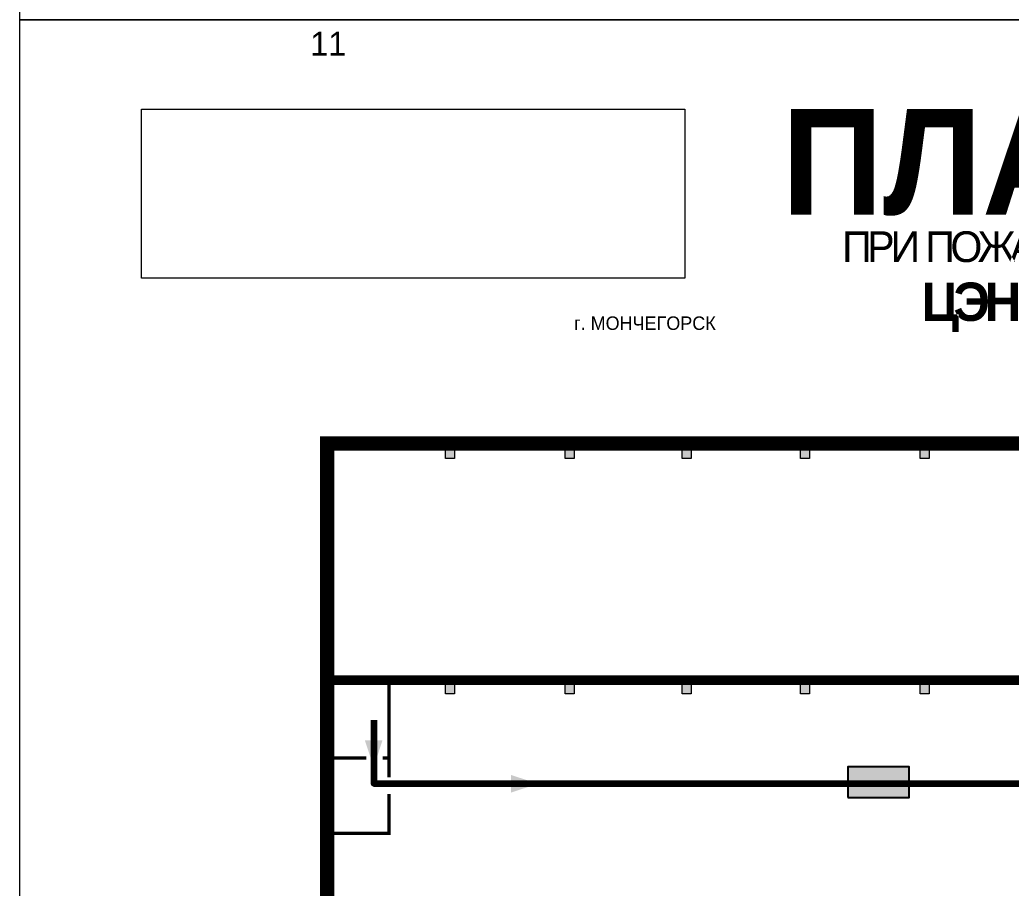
# Model space of a CAD drawing. Header units: millimetres. Extents: x 13810 to 67229, y 12374 to 21950.
# Drawn here: x 39738.7 to 39945.2, y 14763.6 to 14944.5 of the extents above; entities that cross this region are included whole.
import ezdxf

# ---------------------------------------------------------------- set-up
doc = ezdxf.new("R2010")
doc.units = ezdxf.units.MM
doc.layers.add('План_Штампы', color=7, linetype='Continuous')
doc.styles.add('обычный', font='arial.ttf')
picture_1 = doc.add_image_def('image1.jpg', size_in_pixel=(337, 105))

# ---------------------------------------------------------------- blocks, each defined once
blk = doc.blocks.new('A$C32E8229D')
at = {"true_color": 0xffffff}
blk.add_hatch(color=7, dxfattribs=at).paths.add_polyline_path([(0, 0), (0, -8), (16, -8), (16, 0)])
h = blk.add_hatch(color=126)
h.paths.add_polyline_path([(0.2, -0.2), (15.8, -0.2), (15.8, -7.8), (0.2, -7.8)])
h.paths.add_polyline_path([(13.49, -2.05), (12.08, -2.05), (11.37, -2.63, 0.162397), (11.29, -2.84), (11.29, -3.63), (10.35, -3.63), (10.35, -4.05), (11.68, -4.05), (11.68, -3.48), (12.26, -4.28), (11.29, -5.1), (11.29, -6.78), (11.85, -6.78), (11.85, -5.44), (12.8, -4.64), (12.8, -5.94), (14.46, -5.94), (14.46, -5.39), (13.45, -5.39), (13.45, -3.97), (12.46, -2.59), (13.15, -2.59), (13.69, -3.34), (14.18, -3)], flags=16)
h.paths.add_polyline_path([(10.74, -1.82, 1), (11.8, -1.82, 1)], flags=16)
h.paths.add_polyline_path([(9.39, -3.59), (5.99, -3.59), (6.56, -3.03), (5.91, -3.03), (5.1, -3.83), (5.91, -4.64), (6.56, -4.64), (5.99, -4.09), (9.39, -4.09)], flags=16)
h.paths.add_polyline_path([(4.29, -1.08), (1.72, -1.08), (1.72, -6.6), (4.29, -6.6)], flags=16)
at = {"color": 126}
blk.add_lwpolyline([(16, -8), (0, -8), (0, 0), (16, 0)], close=True, dxfattribs=at)

msp = doc.modelspace()

# ---------------------------------------------------------------- hatches: boundary and pattern name
at = {"lineweight": 0}
h = msp.add_hatch(color=256, dxfattribs=at)
h.dxf.hatch_style = 1
h.paths.add_polyline_path([(39827.36, 14853.04), (39829.22, 14853.04), (39829.22, 14855.79), (39827.36, 14855.79)])
h = msp.add_hatch(color=256, dxfattribs=at)
h.dxf.hatch_style = 1
h.paths.add_polyline_path([(39852.26, 14853.04), (39854.13, 14853.04), (39854.13, 14855.79), (39852.26, 14855.79)])
h = msp.add_hatch(color=256, dxfattribs=at)
h.dxf.hatch_style = 1
h.paths.add_polyline_path([(39876.66, 14853.04), (39878.53, 14853.04), (39878.53, 14855.79), (39876.66, 14855.79)])
h = msp.add_hatch(color=256, dxfattribs=at)
h.dxf.hatch_style = 1
h.paths.add_polyline_path([(39901.3, 14853.04), (39903.17, 14853.04), (39903.17, 14855.79), (39901.3, 14855.79)])
h = msp.add_hatch(color=256, dxfattribs=at)
h.dxf.hatch_style = 1
h.paths.add_polyline_path([(39926.21, 14853.04), (39928.08, 14853.04), (39928.08, 14855.79), (39926.21, 14855.79)])
h = msp.add_hatch(color=256, dxfattribs=at)
h.dxf.hatch_style = 1
h.paths.add_polyline_path([(39827.36, 14804.07), (39829.22, 14804.07), (39829.22, 14806.82), (39827.36, 14806.82)])
h = msp.add_hatch(color=256, dxfattribs=at)
h.dxf.hatch_style = 1
h.paths.add_polyline_path([(39852.26, 14804.07), (39854.13, 14804.07), (39854.13, 14806.82), (39852.26, 14806.82)])
h = msp.add_hatch(color=256, dxfattribs=at)
h.dxf.hatch_style = 1
h.paths.add_polyline_path([(39876.66, 14804.07), (39878.53, 14804.07), (39878.53, 14806.82), (39876.66, 14806.82)])
h = msp.add_hatch(color=256, dxfattribs=at)
h.dxf.hatch_style = 1
h.paths.add_polyline_path([(39901.3, 14804.07), (39903.17, 14804.07), (39903.17, 14806.82), (39901.3, 14806.82)])
h = msp.add_hatch(color=256, dxfattribs=at)
h.dxf.hatch_style = 1
h.paths.add_polyline_path([(39926.21, 14804.07), (39928.08, 14804.07), (39928.08, 14806.82), (39926.21, 14806.82)])

# ---------------------------------------------------------------- linework, layer by layer
at = {"color": 126, "lineweight": 0, "true_color": 0x008754}
for points in [[(39738.71, 15339.45), (40338.71, 15339.45), (40338.71, 14944.45), (39738.71, 14944.45)], [(39738.71, 14944.45), (40338.71, 14944.45), (40338.71, 14549.45), (39738.71, 14549.45)], [(39738.71, 14944.45), (40338.71, 14944.45), (40338.71, 14549.45), (39738.71, 14549.45)], [(39738.71, 14944.45), (40338.71, 14944.45), (40338.71, 14549.45), (39738.71, 14549.45)], [(39738.71, 14944.45), (40338.71, 14944.45), (40338.71, 14549.45), (39738.71, 14549.45)]]:
    msp.add_lwpolyline(points, close=True, dxfattribs=at)
at = {"lineweight": 0}
for points, const_width in [([(39802.74, 14704.63), (39802.74, 14856.19), (39980.81, 14856.19)], 3), ([(39991.09, 14806.89), (39802.74, 14806.89)], 2), ([(39815.62, 14806.89), (39815.62, 14786.68)], 0.7), ([(39810.88, 14790.65), (39802.74, 14790.65)], 0.7), ([(39815.62, 14790.65), (39814.28, 14790.65)], 0.7), ([(39815.62, 14783.19), (39815.62, 14774.96), (39802.74, 14774.96)], 0.7)]:
    msp.add_lwpolyline(points, dxfattribs=dict(at, const_width=const_width))
for points in [[(39827.36, 14853.04), (39827.36, 14855.79), (39829.22, 14855.79), (39829.22, 14853.04), (39827.36, 14853.04)], [(39852.26, 14853.04), (39852.26, 14855.79), (39854.13, 14855.79), (39854.13, 14853.04), (39852.26, 14853.04)], [(39876.66, 14853.04), (39876.66, 14855.79), (39878.53, 14855.79), (39878.53, 14853.04), (39876.66, 14853.04)], [(39901.3, 14853.04), (39901.3, 14855.79), (39903.17, 14855.79), (39903.17, 14853.04), (39901.3, 14853.04)], [(39926.21, 14853.04), (39926.21, 14855.79), (39928.08, 14855.79), (39928.08, 14853.04), (39926.21, 14853.04)], [(39827.36, 14804.07), (39827.36, 14806.82), (39829.22, 14806.82), (39829.22, 14804.07), (39827.36, 14804.07)], [(39852.26, 14804.07), (39852.26, 14806.82), (39854.13, 14806.82), (39854.13, 14804.07), (39852.26, 14804.07)], [(39876.66, 14804.07), (39876.66, 14806.82), (39878.53, 14806.82), (39878.53, 14804.07), (39876.66, 14804.07)], [(39901.3, 14804.07), (39901.3, 14806.82), (39903.17, 14806.82), (39903.17, 14804.07), (39901.3, 14804.07)], [(39926.21, 14804.07), (39926.21, 14806.82), (39928.08, 14806.82), (39928.08, 14804.07), (39926.21, 14804.07)]]:
    msp.add_lwpolyline(points, dxfattribs=at)
at = {"color": 126, "lineweight": 100, "true_color": 0x008754}
msp.add_lwpolyline([(39812.42, 14798.55), (39812.42, 14785.35), (40243.92, 14785.35)], dxfattribs=at)
at = {"layer": 'План_Штампы', "color": 126, "true_color": 0x008754}
for points in [[(39810.57, 14794.36), (39814.23, 14794.36), (39812.42, 14788.74)], [(39841.01, 14783.47), (39841.02, 14787.13), (39846.64, 14785.32)]]:
    msp.add_solid(points, dxfattribs=at)

# ---------------------------------------------------------------- block references
at = {"layer": 'План_Штампы', "color": 126, "true_color": 0x008754, "xscale": -0.8, "yscale": 0.8, "zscale": 0.8}
msp.add_blockref('A$C32E8229D', (39923.94, 14788.86), dxfattribs=at)

# ---------------------------------------------------------------- texts
at = {"lineweight": 0, "style": 'обычный'}
for s, insert, char_height, width, attachment_point in [('{\\fProxima Nova Rg|b0|i0|c204|p2;11\\H1.1667x; }', (39802.94, 14939.47), 5, 126.6484, 5), ('{\\fProxima Nova Rg|b1|i0|c204|p2;ПЛАН ЭВАКУАЦИИ}', (39897.33, 14925.87), 22, 493.8901, 1), ('\\pi-8.4,l8.4,t8.4;{\\fProxima Nova Rg|b0|i0|c204|p2;г. МОНЧЕГОРСК\\H1.1997x; }', (39868.89, 14881.24), 2.8, 126.6484, 5)]:
    msp.add_mtext(s, dxfattribs=dict(at, insert=insert, char_height=char_height, width=width, attachment_point=attachment_point))
at = {"color": 0, "lineweight": 0, "insert": (40047.43, 14900.52), "char_height": 8, "width": 449.2158, "attachment_point": 5, "style": 'обычный'}
msp.add_mtext('{\\fArial Black|b1|i0|c204|p34;\\H2x;\\T0.85;  \\fArial Narrow|b0|i0|c204|p34;\\H0.8x;\\W0.9;\\P\\fProxima Nova Rg|b0|i0|c204|p2;\\H0.5x;\\W1;\\C256;ПРИ ПОЖАРЕ  ИЛИ ДРУГИХ ЧРЕЗВЫЧАЙНЫХ СИТУАЦИЯХ  ИЗ ПОМЕЩЕНИЙ \\fProxima Nova Rg|b1|i0|c204|p2;\\H1.25x;\\PЦЭН, ПРОИЗВОДСТВО 1 , ГМО-1,  корпус 2, отм. +11,9}', dxfattribs=at)

# ---------------------------------------------------------------- pictures from other files: only their frames are drawn
at = {"color": 7, "lineweight": 0, "true_color": 0xf5f5ff}
image = msp.add_image(picture_1, insert=(39764.08, 14890.63), size_in_units=(113.11, 35.24), dxfattribs=at)
image.dxf.flags = 7

doc.saveas('drawing.dxf')
